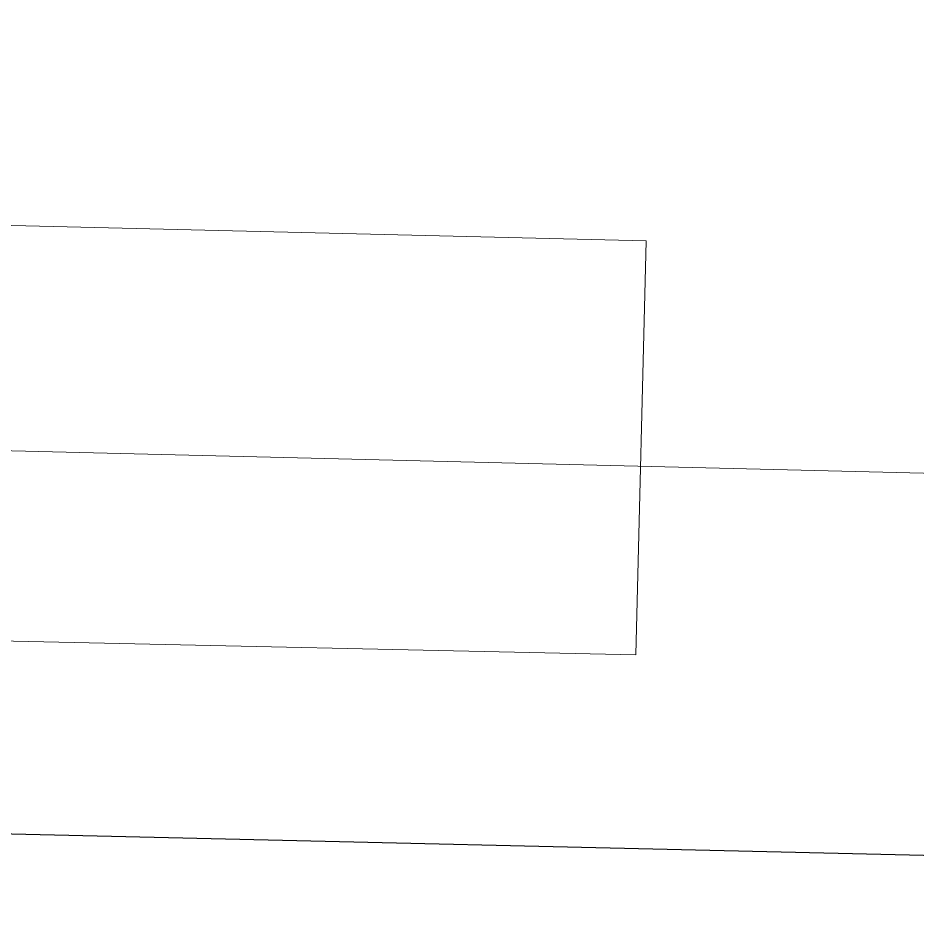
# Model space of a CAD drawing. Header units: millimetres. Extents: x 1418 to 1811, y 1796 to 1956.
# Drawn here: x 1505.703 to 1508.568, y 1845.781 to 1848.621 of the extents above; entities that cross this region are included whole.
import ezdxf

# ---------------------------------------------------------------- set-up
doc = ezdxf.new("R2010")
doc.units = ezdxf.units.MM
doc.layers.add('LINHAFINA', color=7, linetype='Continuous', lineweight=15)
doc.layers.add('LINHAGROSSA', color=7, linetype='Continuous', lineweight=30)
doc.layers.add('VEGETAIS', color=3, linetype='Continuous')

msp = doc.modelspace()

# ---------------------------------------------------------------- linework, layer by layer
at = {"layer": 'LINHAFINA'}
for p, q in [((1503.3568, 1848.0163), (1507.7046, 1847.9105)), ((1507.7046, 1847.9105), (1507.6725, 1846.591)), ((1485.6914, 1847.7276), (1515.8928, 1846.9925)), ((1507.6725, 1846.591), (1503.3245, 1846.6865))]:
    msp.add_line(p, q, dxfattribs=at)
at = {"layer": 'LINHAGROSSA'}
msp.add_line((1498.5452, 1846.1902), (1515.8163, 1845.7811), dxfattribs=at)
at = {"layer": 'VEGETAIS'}
msp.add_spline([(1509.1581, 1850.0542), (1498.4633, 1849.4763), (1500.7879, 1851.9989), (1504.7074, 1850.5783), (1508.8225, 1852.1393), (1509.1581, 1850.0542)], degree=3, dxfattribs=at)

doc.saveas('drawing.dxf')
